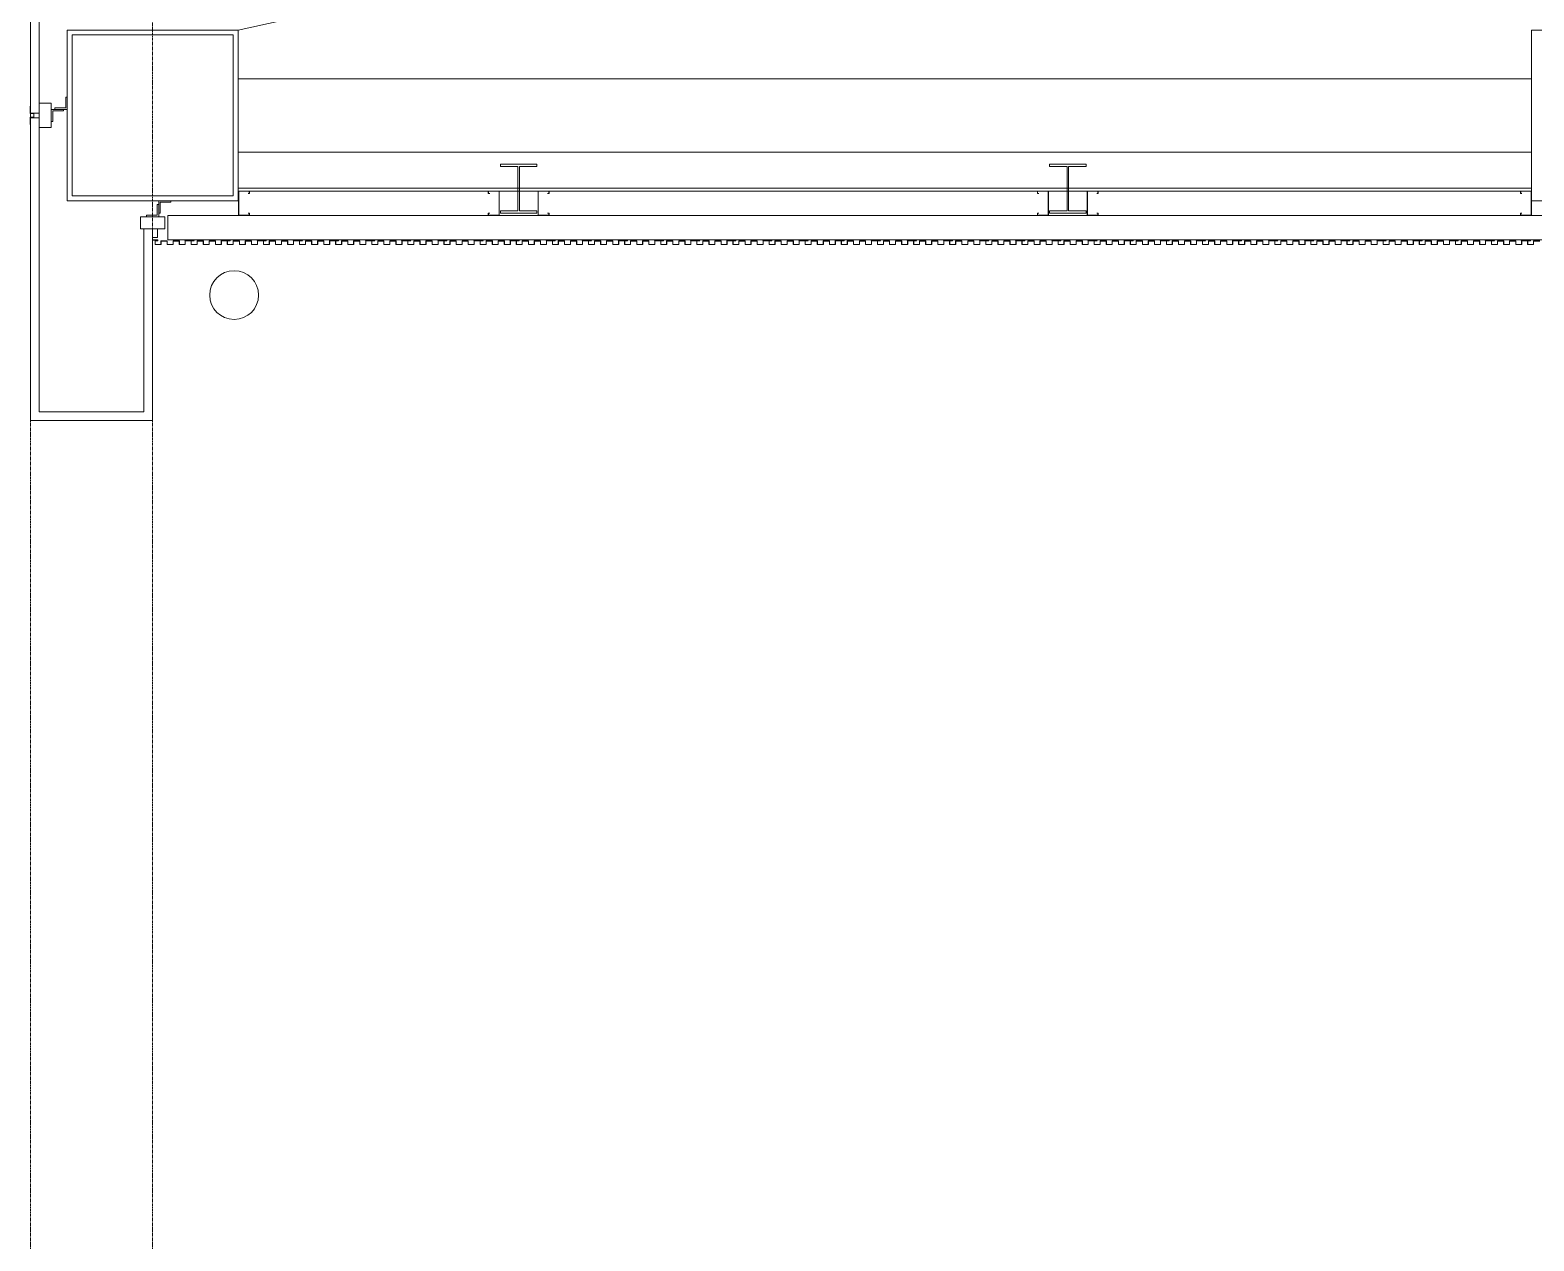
# Model space of a CAD drawing. Extents: x 225000 to 2157367, y 208400 to 840900.
# Drawn here: x 474424 to 480586, y 368589 to 373552 of the extents above; entities that cross this region are included whole.
import ezdxf

# ---------------------------------------------------------------- set-up
doc = ezdxf.new("R2010")
doc.units = 0
doc.header["$LTSCALE"] = 10
doc.linetypes.add('Data Center Layout_L20$0$CENTER', pattern=[2, 1.25, -0.25, 0.25, -0.25])
doc.layers.add('Data Center Layout_L20$0$ARC', color=252, linetype='Continuous', lineweight=0)
doc.layers.add('Data Center Layout_L20$0$K-SIN', color=252, linetype='Data Center Layout_L20$0$CENTER', lineweight=9)

# ---------------------------------------------------------------- blocks, each defined once
blk = doc.blocks.new('Data Center Layout_L20')
at = {"layer": 'Data Center Layout_L20$0$ARC'}
for p, q in [((475275.59, 173552.31), (507775.59, 180702.31)), ((474425.59, 171952.31), (474425.59, 179057.31)), ((474461.05, 171987.31), (474461.05, 179057.31)), ((475275.59, 173352.31), (480575.59, 173352.31)), ((475275.59, 173052.31), (480575.59, 173052.31)), ((480575.59, 172904.81), (475275.59, 172904.81)), ((480575.59, 172892.31), (475275.59, 172892.31)), ((498861.75, 172792.31), (474988.17, 172792.31)), ((474988.17, 172792.31), (474988.17, 172692.31)), ((474890.12, 171987.31), (474890.12, 172737.31)), ((474925.59, 172702.31), (474925.59, 171952.31)), ((498861.75, 172692.31), (474988.17, 172692.31)), ((474890.12, 171987.31), (474461.05, 171987.31)), ((474925.59, 171952.31), (474425.59, 171952.31))]:
    blk.add_line(p, q, dxfattribs=at)
for points in [[(474575.59, 172852.31), (474575.59, 173552.31), (475275.59, 173552.31), (475275.59, 172852.31)], [(474595.59, 172872.31), (474595.59, 173532.31), (475255.59, 173532.31), (475255.59, 172872.31)], [(480575.59, 172852.31), (480575.59, 173552.31), (481275.59, 173552.31), (481275.59, 172852.31)], [(474525.59, 173227.31), (474575.59, 173227.31), (474575.59, 173277.31), (474569.59, 173277.31), (474569.59, 173233.31), (474525.59, 173233.31)], [(474510.59, 173152.31), (474510.59, 173252.31), (474460.59, 173252.31), (474460.59, 173152.31)], [(474510.59, 173177.31), (474510.59, 173227.31), (474560.59, 173227.31), (474560.59, 173221.31), (474516.59, 173221.31), (474516.59, 173177.31)], [(474425.59, 173192.31), (474425.59, 173212.31), (474460.59, 173212.31), (474460.59, 173192.31)], [(476350.59, 172802.31), (476500.59, 172802.31), (476500.59, 172811.31), (476428.59, 172811.31), (476428.59, 172993.31), (476500.59, 172993.31), (476500.59, 173002.31), (476350.59, 173002.31), (476350.59, 172993.31), (476422.59, 172993.31), (476422.59, 172811.31), (476350.59, 172811.31)], [(478600.59, 172802.31), (478750.59, 172802.31), (478750.59, 172811.31), (478678.59, 172811.31), (478678.59, 172993.31), (478750.59, 172993.31), (478750.59, 173002.31), (478600.59, 173002.31), (478600.59, 172993.31), (478672.59, 172993.31), (478672.59, 172811.31), (478600.59, 172811.31)], [(474950.59, 172802.31), (474950.59, 172852.31), (475000.59, 172852.31), (475000.59, 172846.31), (474956.59, 172846.31), (474956.59, 172802.31)], [(474875.59, 172787.31), (474975.59, 172787.31), (474975.59, 172737.31), (474875.59, 172737.31)], [(474900.59, 172787.31), (474950.59, 172787.31), (474950.59, 172837.31), (474944.59, 172837.31), (474944.59, 172793.31), (474900.59, 172793.31)], [(474925.59, 172702.31), (474945.59, 172702.31), (474945.59, 172737.31), (474925.59, 172737.31)]]:
    blk.add_lwpolyline(points, close=True, dxfattribs=at)
blk.add_lwpolyline([(474423.59, 173164.81), (474423.59, 173194.81), (474439.59, 173194.81), (474439.59, 173209.81), (474423.59, 173209.81), (474423.59, 173239.81)], dxfattribs=at)
for points in [[(475316.53, 172883.11), (475320.93, 172883.11, 0.4142136), (475321.73, 172883.91), (475321.73, 172890.71, 0.4142136), (475320.93, 172891.51), (475279.13, 172891.51, 0.4142136), (475278.33, 172890.71), (475278.33, 172793.91, 0.4142136), (475279.13, 172793.11), (475320.93, 172793.11, 0.4142136), (475321.73, 172793.91), (475321.73, 172800.71, 0.4142136), (475320.93, 172801.51), (475316.53, 172801.51), (475316.53, 172802.31), (475320.93, 172802.31, -0.4142136), (475322.53, 172800.71), (475322.53, 172793.91, -0.4142136), (475320.93, 172792.31), (475279.13, 172792.31, -0.4142136), (475277.53, 172793.91), (475277.53, 172890.71, -0.4142136), (475279.13, 172892.31), (475320.93, 172892.31, -0.4142136), (475322.53, 172890.71), (475322.53, 172883.91, -0.4142136), (475320.93, 172882.31), (475316.53, 172882.31)], [(476307.03, 172883.11), (476302.63, 172883.11, -0.4142136), (476301.83, 172883.91), (476301.83, 172890.71, -0.4142136), (476302.63, 172891.51), (476344.43, 172891.51, -0.4142136), (476345.23, 172890.71), (476345.23, 172793.91, -0.4142136), (476344.43, 172793.11), (476302.63, 172793.11, -0.4142136), (476301.83, 172793.91), (476301.83, 172800.71, -0.4142136), (476302.63, 172801.51), (476307.03, 172801.51), (476307.03, 172802.31), (476302.63, 172802.31, 0.4142136), (476301.03, 172800.71), (476301.03, 172793.91, 0.4142136), (476302.63, 172792.31), (476344.43, 172792.31, 0.4142136), (476346.03, 172793.91), (476346.03, 172890.71, 0.4142136), (476344.43, 172892.31), (476302.63, 172892.31, 0.4142136), (476301.03, 172890.71), (476301.03, 172883.91, 0.4142136), (476302.63, 172882.31), (476307.03, 172882.31)], [(476544.14, 172883.11), (476548.54, 172883.11, 0.4142136), (476549.34, 172883.91), (476549.34, 172890.71, 0.4142136), (476548.54, 172891.51), (476506.74, 172891.51, 0.4142136), (476505.94, 172890.71), (476505.94, 172793.91, 0.4142136), (476506.74, 172793.11), (476548.54, 172793.11, 0.4142136), (476549.34, 172793.91), (476549.34, 172800.71, 0.4142136), (476548.54, 172801.51), (476544.14, 172801.51), (476544.14, 172802.31), (476548.54, 172802.31, -0.4142136), (476550.14, 172800.71), (476550.14, 172793.91, -0.4142136), (476548.54, 172792.31), (476506.74, 172792.31, -0.4142136), (476505.14, 172793.91), (476505.14, 172890.71, -0.4142136), (476506.74, 172892.31), (476548.54, 172892.31, -0.4142136), (476550.14, 172890.71), (476550.14, 172883.91, -0.4142136), (476548.54, 172882.31), (476544.14, 172882.31)], [(478557.03, 172883.11), (478552.63, 172883.11, -0.4142136), (478551.83, 172883.91), (478551.83, 172890.71, -0.4142136), (478552.63, 172891.51), (478594.43, 172891.51, -0.4142136), (478595.23, 172890.71), (478595.23, 172793.91, -0.4142136), (478594.43, 172793.11), (478552.63, 172793.11, -0.4142136), (478551.83, 172793.91), (478551.83, 172800.71, -0.4142136), (478552.63, 172801.51), (478557.03, 172801.51), (478557.03, 172802.31), (478552.63, 172802.31, 0.4142136), (478551.03, 172800.71), (478551.03, 172793.91, 0.4142136), (478552.63, 172792.31), (478594.43, 172792.31, 0.4142136), (478596.03, 172793.91), (478596.03, 172890.71, 0.4142136), (478594.43, 172892.31), (478552.63, 172892.31, 0.4142136), (478551.03, 172890.71), (478551.03, 172883.91, 0.4142136), (478552.63, 172882.31), (478557.03, 172882.31)], [(478794.14, 172883.11), (478798.54, 172883.11, 0.4142136), (478799.34, 172883.91), (478799.34, 172890.71, 0.4142136), (478798.54, 172891.51), (478756.74, 172891.51, 0.4142136), (478755.94, 172890.71), (478755.94, 172793.91, 0.4142136), (478756.74, 172793.11), (478798.54, 172793.11, 0.4142136), (478799.34, 172793.91), (478799.34, 172800.71, 0.4142136), (478798.54, 172801.51), (478794.14, 172801.51), (478794.14, 172802.31), (478798.54, 172802.31, -0.4142136), (478800.14, 172800.71), (478800.14, 172793.91, -0.4142136), (478798.54, 172792.31), (478756.74, 172792.31, -0.4142136), (478755.14, 172793.91), (478755.14, 172890.71, -0.4142136), (478756.74, 172892.31), (478798.54, 172892.31, -0.4142136), (478800.14, 172890.71), (478800.14, 172883.91, -0.4142136), (478798.54, 172882.31), (478794.14, 172882.31)], [(480536.59, 172883.11), (480532.19, 172883.11, -0.4142136), (480531.39, 172883.91), (480531.39, 172890.71, -0.4142136), (480532.19, 172891.51), (480573.99, 172891.51, -0.4142136), (480574.79, 172890.71), (480574.79, 172793.91, -0.4142136), (480573.99, 172793.11), (480532.19, 172793.11, -0.4142136), (480531.39, 172793.91), (480531.39, 172800.71, -0.4142136), (480532.19, 172801.51), (480536.59, 172801.51), (480536.59, 172802.31), (480532.19, 172802.31, 0.4142136), (480530.59, 172800.71), (480530.59, 172793.91, 0.4142136), (480532.19, 172792.31), (480573.99, 172792.31, 0.4142136), (480575.59, 172793.91), (480575.59, 172890.71, 0.4142136), (480573.99, 172892.31), (480532.19, 172892.31, 0.4142136), (480530.59, 172890.71), (480530.59, 172883.91, 0.4142136), (480532.19, 172882.31), (480536.59, 172882.31)]]:
    blk.add_lwpolyline(points, format="xyb", close=True, dxfattribs=at)
at = {"layer": 'Data Center Layout_L20$0$ARC', "linetype": 'Continuous'}
for points in [[(475086.6, 172688.83), (475093.59, 172691.33), (475093.42, 172691.8), (475086.45, 172689.31), (475059.09, 172689.31), (475059.09, 172673.31), (475035.29, 172673.31), (475035.29, 172687.81), (475009.49, 172687.81), (475009.49, 172673.31), (474985.69, 172673.31), (474985.69, 172687.81), (474959.89, 172687.81), (474959.89, 172673.31), (474936.09, 172673.31), (474936.09, 172688.31), (474945.59, 172688.31, 1), (474945.59, 172692.31), (474925.59, 172692.31)], [(474925.59, 172691.81), (474945.59, 172691.81, -1), (474945.59, 172688.81), (474935.59, 172688.81), (474935.59, 172672.81), (474960.39, 172672.81), (474960.39, 172687.31), (474985.19, 172687.31), (474985.19, 172672.81), (475009.99, 172672.81), (475009.99, 172687.31), (475034.79, 172687.31), (475034.79, 172672.81), (475059.59, 172672.81), (475059.59, 172688.81), (475086.66, 172688.81)], [(475234.6, 172688.83), (475241.59, 172691.33), (475241.42, 172691.8), (475234.45, 172689.31), (475207.09, 172689.31), (475207.09, 172673.31), (475183.29, 172673.31), (475183.29, 172687.81), (475157.49, 172687.81), (475157.49, 172673.31), (475133.69, 172673.31), (475133.69, 172687.81), (475107.89, 172687.81), (475107.89, 172673.31), (475084.09, 172673.31), (475084.09, 172688.31), (475093.59, 172688.31, 1), (475093.59, 172692.31), (475072.88, 172692.31), (475071.59, 172691.01), (475070.29, 172692.31), (475056.59, 172692.31), (475056.59, 172691.81), (475070.09, 172691.81), (475071.59, 172690.31), (475073.09, 172691.81), (475093.59, 172691.81, -1), (475093.59, 172688.81), (475083.59, 172688.81), (475083.59, 172672.81), (475108.39, 172672.81), (475108.39, 172687.31), (475133.19, 172687.31), (475133.19, 172672.81), (475157.99, 172672.81), (475157.99, 172687.31), (475182.79, 172687.31), (475182.79, 172672.81), (475207.59, 172672.81), (475207.59, 172688.81), (475234.66, 172688.81)], [(475382.6, 172688.83), (475389.59, 172691.33), (475389.42, 172691.8), (475382.45, 172689.31), (475355.09, 172689.31), (475355.09, 172673.31), (475331.29, 172673.31), (475331.29, 172687.81), (475305.49, 172687.81), (475305.49, 172673.31), (475281.69, 172673.31), (475281.69, 172687.81), (475255.89, 172687.81), (475255.89, 172673.31), (475232.09, 172673.31), (475232.09, 172688.31), (475241.59, 172688.31, 1), (475241.59, 172692.31), (475220.88, 172692.31), (475219.59, 172691.01), (475218.29, 172692.31), (475204.59, 172692.31), (475204.59, 172691.81), (475218.09, 172691.81), (475219.59, 172690.31), (475221.09, 172691.81), (475241.59, 172691.81, -1), (475241.59, 172688.81), (475231.59, 172688.81), (475231.59, 172672.81), (475256.39, 172672.81), (475256.39, 172687.31), (475281.19, 172687.31), (475281.19, 172672.81), (475305.99, 172672.81), (475305.99, 172687.31), (475330.79, 172687.31), (475330.79, 172672.81), (475355.59, 172672.81), (475355.59, 172688.81), (475382.66, 172688.81)], [(475530.6, 172688.83), (475537.59, 172691.33), (475537.42, 172691.8), (475530.45, 172689.31), (475503.09, 172689.31), (475503.09, 172673.31), (475479.29, 172673.31), (475479.29, 172687.81), (475453.49, 172687.81), (475453.49, 172673.31), (475429.69, 172673.31), (475429.69, 172687.81), (475403.89, 172687.81), (475403.89, 172673.31), (475380.09, 172673.31), (475380.09, 172688.31), (475389.59, 172688.31, 1), (475389.59, 172692.31), (475368.88, 172692.31), (475367.59, 172691.01), (475366.29, 172692.31), (475352.59, 172692.31), (475352.59, 172691.81), (475366.09, 172691.81), (475367.59, 172690.31), (475369.09, 172691.81), (475389.59, 172691.81, -1), (475389.59, 172688.81), (475379.59, 172688.81), (475379.59, 172672.81), (475404.39, 172672.81), (475404.39, 172687.31), (475429.19, 172687.31), (475429.19, 172672.81), (475453.99, 172672.81), (475453.99, 172687.31), (475478.79, 172687.31), (475478.79, 172672.81), (475503.59, 172672.81), (475503.59, 172688.81), (475530.66, 172688.81)], [(475678.6, 172688.83), (475685.59, 172691.33), (475685.42, 172691.8), (475678.45, 172689.31), (475651.09, 172689.31), (475651.09, 172673.31), (475627.29, 172673.31), (475627.29, 172687.81), (475601.49, 172687.81), (475601.49, 172673.31), (475577.69, 172673.31), (475577.69, 172687.81), (475551.89, 172687.81), (475551.89, 172673.31), (475528.09, 172673.31), (475528.09, 172688.31), (475537.59, 172688.31, 1), (475537.59, 172692.31), (475516.88, 172692.31), (475515.59, 172691.01), (475514.29, 172692.31), (475500.59, 172692.31), (475500.59, 172691.81), (475514.09, 172691.81), (475515.59, 172690.31), (475517.09, 172691.81), (475537.59, 172691.81, -1), (475537.59, 172688.81), (475527.59, 172688.81), (475527.59, 172672.81), (475552.39, 172672.81), (475552.39, 172687.31), (475577.19, 172687.31), (475577.19, 172672.81), (475601.99, 172672.81), (475601.99, 172687.31), (475626.79, 172687.31), (475626.79, 172672.81), (475651.59, 172672.81), (475651.59, 172688.81), (475678.66, 172688.81)], [(475826.6, 172688.83), (475833.59, 172691.33), (475833.42, 172691.8), (475826.45, 172689.31), (475799.09, 172689.31), (475799.09, 172673.31), (475775.29, 172673.31), (475775.29, 172687.81), (475749.49, 172687.81), (475749.49, 172673.31), (475725.69, 172673.31), (475725.69, 172687.81), (475699.89, 172687.81), (475699.89, 172673.31), (475676.09, 172673.31), (475676.09, 172688.31), (475685.59, 172688.31, 1), (475685.59, 172692.31), (475664.88, 172692.31), (475663.59, 172691.01), (475662.29, 172692.31), (475648.59, 172692.31), (475648.59, 172691.81), (475662.09, 172691.81), (475663.59, 172690.31), (475665.09, 172691.81), (475685.59, 172691.81, -1), (475685.59, 172688.81), (475675.59, 172688.81), (475675.59, 172672.81), (475700.39, 172672.81), (475700.39, 172687.31), (475725.19, 172687.31), (475725.19, 172672.81), (475749.99, 172672.81), (475749.99, 172687.31), (475774.79, 172687.31), (475774.79, 172672.81), (475799.59, 172672.81), (475799.59, 172688.81), (475826.66, 172688.81)], [(475974.6, 172688.83), (475981.59, 172691.33), (475981.42, 172691.8), (475974.45, 172689.31), (475947.09, 172689.31), (475947.09, 172673.31), (475923.29, 172673.31), (475923.29, 172687.81), (475897.49, 172687.81), (475897.49, 172673.31), (475873.69, 172673.31), (475873.69, 172687.81), (475847.89, 172687.81), (475847.89, 172673.31), (475824.09, 172673.31), (475824.09, 172688.31), (475833.59, 172688.31, 1), (475833.59, 172692.31), (475812.88, 172692.31), (475811.59, 172691.01), (475810.29, 172692.31), (475796.59, 172692.31), (475796.59, 172691.81), (475810.09, 172691.81), (475811.59, 172690.31), (475813.09, 172691.81), (475833.59, 172691.81, -1), (475833.59, 172688.81), (475823.59, 172688.81), (475823.59, 172672.81), (475848.39, 172672.81), (475848.39, 172687.31), (475873.19, 172687.31), (475873.19, 172672.81), (475897.99, 172672.81), (475897.99, 172687.31), (475922.79, 172687.31), (475922.79, 172672.81), (475947.59, 172672.81), (475947.59, 172688.81), (475974.66, 172688.81)], [(476122.6, 172688.83), (476129.59, 172691.33), (476129.42, 172691.8), (476122.45, 172689.31), (476095.09, 172689.31), (476095.09, 172673.31), (476071.29, 172673.31), (476071.29, 172687.81), (476045.49, 172687.81), (476045.49, 172673.31), (476021.69, 172673.31), (476021.69, 172687.81), (475995.89, 172687.81), (475995.89, 172673.31), (475972.09, 172673.31), (475972.09, 172688.31), (475981.59, 172688.31, 1), (475981.59, 172692.31), (475960.88, 172692.31), (475959.59, 172691.01), (475958.29, 172692.31), (475944.59, 172692.31), (475944.59, 172691.81), (475958.09, 172691.81), (475959.59, 172690.31), (475961.09, 172691.81), (475981.59, 172691.81, -1), (475981.59, 172688.81), (475971.59, 172688.81), (475971.59, 172672.81), (475996.39, 172672.81), (475996.39, 172687.31), (476021.19, 172687.31), (476021.19, 172672.81), (476045.99, 172672.81), (476045.99, 172687.31), (476070.79, 172687.31), (476070.79, 172672.81), (476095.59, 172672.81), (476095.59, 172688.81), (476122.66, 172688.81)], [(476270.6, 172688.83), (476277.59, 172691.33), (476277.42, 172691.8), (476270.45, 172689.31), (476243.09, 172689.31), (476243.09, 172673.31), (476219.29, 172673.31), (476219.29, 172687.81), (476193.49, 172687.81), (476193.49, 172673.31), (476169.69, 172673.31), (476169.69, 172687.81), (476143.89, 172687.81), (476143.89, 172673.31), (476120.09, 172673.31), (476120.09, 172688.31), (476129.59, 172688.31, 1), (476129.59, 172692.31), (476108.88, 172692.31), (476107.59, 172691.01), (476106.29, 172692.31), (476092.59, 172692.31), (476092.59, 172691.81), (476106.09, 172691.81), (476107.59, 172690.31), (476109.09, 172691.81), (476129.59, 172691.81, -1), (476129.59, 172688.81), (476119.59, 172688.81), (476119.59, 172672.81), (476144.39, 172672.81), (476144.39, 172687.31), (476169.19, 172687.31), (476169.19, 172672.81), (476193.99, 172672.81), (476193.99, 172687.31), (476218.79, 172687.31), (476218.79, 172672.81), (476243.59, 172672.81), (476243.59, 172688.81), (476270.66, 172688.81)], [(476418.6, 172688.83), (476425.59, 172691.33), (476425.42, 172691.8), (476418.45, 172689.31), (476391.09, 172689.31), (476391.09, 172673.31), (476367.29, 172673.31), (476367.29, 172687.81), (476341.49, 172687.81), (476341.49, 172673.31), (476317.69, 172673.31), (476317.69, 172687.81), (476291.89, 172687.81), (476291.89, 172673.31), (476268.09, 172673.31), (476268.09, 172688.31), (476277.59, 172688.31, 1), (476277.59, 172692.31), (476256.88, 172692.31), (476255.59, 172691.01), (476254.29, 172692.31), (476240.59, 172692.31), (476240.59, 172691.81), (476254.09, 172691.81), (476255.59, 172690.31), (476257.09, 172691.81), (476277.59, 172691.81, -1), (476277.59, 172688.81), (476267.59, 172688.81), (476267.59, 172672.81), (476292.39, 172672.81), (476292.39, 172687.31), (476317.19, 172687.31), (476317.19, 172672.81), (476341.99, 172672.81), (476341.99, 172687.31), (476366.79, 172687.31), (476366.79, 172672.81), (476391.59, 172672.81), (476391.59, 172688.81), (476418.66, 172688.81)], [(476566.6, 172688.83), (476573.59, 172691.33), (476573.42, 172691.8), (476566.45, 172689.31), (476539.09, 172689.31), (476539.09, 172673.31), (476515.29, 172673.31), (476515.29, 172687.81), (476489.49, 172687.81), (476489.49, 172673.31), (476465.69, 172673.31), (476465.69, 172687.81), (476439.89, 172687.81), (476439.89, 172673.31), (476416.09, 172673.31), (476416.09, 172688.31), (476425.59, 172688.31, 1), (476425.59, 172692.31), (476404.88, 172692.31), (476403.59, 172691.01), (476402.29, 172692.31), (476388.59, 172692.31), (476388.59, 172691.81), (476402.09, 172691.81), (476403.59, 172690.31), (476405.09, 172691.81), (476425.59, 172691.81, -1), (476425.59, 172688.81), (476415.59, 172688.81), (476415.59, 172672.81), (476440.39, 172672.81), (476440.39, 172687.31), (476465.19, 172687.31), (476465.19, 172672.81), (476489.99, 172672.81), (476489.99, 172687.31), (476514.79, 172687.31), (476514.79, 172672.81), (476539.59, 172672.81), (476539.59, 172688.81), (476566.66, 172688.81)], [(476714.6, 172688.83), (476721.59, 172691.33), (476721.42, 172691.8), (476714.45, 172689.31), (476687.09, 172689.31), (476687.09, 172673.31), (476663.29, 172673.31), (476663.29, 172687.81), (476637.49, 172687.81), (476637.49, 172673.31), (476613.69, 172673.31), (476613.69, 172687.81), (476587.89, 172687.81), (476587.89, 172673.31), (476564.09, 172673.31), (476564.09, 172688.31), (476573.59, 172688.31, 1), (476573.59, 172692.31), (476552.88, 172692.31), (476551.59, 172691.01), (476550.29, 172692.31), (476536.59, 172692.31), (476536.59, 172691.81), (476550.09, 172691.81), (476551.59, 172690.31), (476553.09, 172691.81), (476573.59, 172691.81, -1), (476573.59, 172688.81), (476563.59, 172688.81), (476563.59, 172672.81), (476588.39, 172672.81), (476588.39, 172687.31), (476613.19, 172687.31), (476613.19, 172672.81), (476637.99, 172672.81), (476637.99, 172687.31), (476662.79, 172687.31), (476662.79, 172672.81), (476687.59, 172672.81), (476687.59, 172688.81), (476714.66, 172688.81)], [(476862.6, 172688.83), (476869.59, 172691.33), (476869.42, 172691.8), (476862.45, 172689.31), (476835.09, 172689.31), (476835.09, 172673.31), (476811.29, 172673.31), (476811.29, 172687.81), (476785.49, 172687.81), (476785.49, 172673.31), (476761.69, 172673.31), (476761.69, 172687.81), (476735.89, 172687.81), (476735.89, 172673.31), (476712.09, 172673.31), (476712.09, 172688.31), (476721.59, 172688.31, 1), (476721.59, 172692.31), (476700.88, 172692.31), (476699.59, 172691.01), (476698.29, 172692.31), (476684.59, 172692.31), (476684.59, 172691.81), (476698.09, 172691.81), (476699.59, 172690.31), (476701.09, 172691.81), (476721.59, 172691.81, -1), (476721.59, 172688.81), (476711.59, 172688.81), (476711.59, 172672.81), (476736.39, 172672.81), (476736.39, 172687.31), (476761.19, 172687.31), (476761.19, 172672.81), (476785.99, 172672.81), (476785.99, 172687.31), (476810.79, 172687.31), (476810.79, 172672.81), (476835.59, 172672.81), (476835.59, 172688.81), (476862.66, 172688.81)], [(477010.6, 172688.83), (477017.59, 172691.33), (477017.42, 172691.8), (477010.45, 172689.31), (476983.09, 172689.31), (476983.09, 172673.31), (476959.29, 172673.31), (476959.29, 172687.81), (476933.49, 172687.81), (476933.49, 172673.31), (476909.69, 172673.31), (476909.69, 172687.81), (476883.89, 172687.81), (476883.89, 172673.31), (476860.09, 172673.31), (476860.09, 172688.31), (476869.59, 172688.31, 1), (476869.59, 172692.31), (476848.88, 172692.31), (476847.59, 172691.01), (476846.29, 172692.31), (476832.59, 172692.31), (476832.59, 172691.81), (476846.09, 172691.81), (476847.59, 172690.31), (476849.09, 172691.81), (476869.59, 172691.81, -1), (476869.59, 172688.81), (476859.59, 172688.81), (476859.59, 172672.81), (476884.39, 172672.81), (476884.39, 172687.31), (476909.19, 172687.31), (476909.19, 172672.81), (476933.99, 172672.81), (476933.99, 172687.31), (476958.79, 172687.31), (476958.79, 172672.81), (476983.59, 172672.81), (476983.59, 172688.81), (477010.66, 172688.81)], [(477158.6, 172688.83), (477165.59, 172691.33), (477165.42, 172691.8), (477158.45, 172689.31), (477131.09, 172689.31), (477131.09, 172673.31), (477107.29, 172673.31), (477107.29, 172687.81), (477081.49, 172687.81), (477081.49, 172673.31), (477057.69, 172673.31), (477057.69, 172687.81), (477031.89, 172687.81), (477031.89, 172673.31), (477008.09, 172673.31), (477008.09, 172688.31), (477017.59, 172688.31, 1), (477017.59, 172692.31), (476996.88, 172692.31), (476995.59, 172691.01), (476994.29, 172692.31), (476980.59, 172692.31), (476980.59, 172691.81), (476994.09, 172691.81), (476995.59, 172690.31), (476997.09, 172691.81), (477017.59, 172691.81, -1), (477017.59, 172688.81), (477007.59, 172688.81), (477007.59, 172672.81), (477032.39, 172672.81), (477032.39, 172687.31), (477057.19, 172687.31), (477057.19, 172672.81), (477081.99, 172672.81), (477081.99, 172687.31), (477106.79, 172687.31), (477106.79, 172672.81), (477131.59, 172672.81), (477131.59, 172688.81), (477158.66, 172688.81)], [(477306.6, 172688.83), (477313.59, 172691.33), (477313.42, 172691.8), (477306.45, 172689.31), (477279.09, 172689.31), (477279.09, 172673.31), (477255.29, 172673.31), (477255.29, 172687.81), (477229.49, 172687.81), (477229.49, 172673.31), (477205.69, 172673.31), (477205.69, 172687.81), (477179.89, 172687.81), (477179.89, 172673.31), (477156.09, 172673.31), (477156.09, 172688.31), (477165.59, 172688.31, 1), (477165.59, 172692.31), (477144.88, 172692.31), (477143.59, 172691.01), (477142.29, 172692.31), (477128.59, 172692.31), (477128.59, 172691.81), (477142.09, 172691.81), (477143.59, 172690.31), (477145.09, 172691.81), (477165.59, 172691.81, -1), (477165.59, 172688.81), (477155.59, 172688.81), (477155.59, 172672.81), (477180.39, 172672.81), (477180.39, 172687.31), (477205.19, 172687.31), (477205.19, 172672.81), (477229.99, 172672.81), (477229.99, 172687.31), (477254.79, 172687.31), (477254.79, 172672.81), (477279.59, 172672.81), (477279.59, 172688.81), (477306.66, 172688.81)], [(477454.6, 172688.83), (477461.59, 172691.33), (477461.42, 172691.8), (477454.45, 172689.31), (477427.09, 172689.31), (477427.09, 172673.31), (477403.29, 172673.31), (477403.29, 172687.81), (477377.49, 172687.81), (477377.49, 172673.31), (477353.69, 172673.31), (477353.69, 172687.81), (477327.89, 172687.81), (477327.89, 172673.31), (477304.09, 172673.31), (477304.09, 172688.31), (477313.59, 172688.31, 1), (477313.59, 172692.31), (477292.88, 172692.31), (477291.59, 172691.01), (477290.29, 172692.31), (477276.59, 172692.31), (477276.59, 172691.81), (477290.09, 172691.81), (477291.59, 172690.31), (477293.09, 172691.81), (477313.59, 172691.81, -1), (477313.59, 172688.81), (477303.59, 172688.81), (477303.59, 172672.81), (477328.39, 172672.81), (477328.39, 172687.31), (477353.19, 172687.31), (477353.19, 172672.81), (477377.99, 172672.81), (477377.99, 172687.31), (477402.79, 172687.31), (477402.79, 172672.81), (477427.59, 172672.81), (477427.59, 172688.81), (477454.66, 172688.81)], [(477602.6, 172688.83), (477609.59, 172691.33), (477609.42, 172691.8), (477602.45, 172689.31), (477575.09, 172689.31), (477575.09, 172673.31), (477551.29, 172673.31), (477551.29, 172687.81), (477525.49, 172687.81), (477525.49, 172673.31), (477501.69, 172673.31), (477501.69, 172687.81), (477475.89, 172687.81), (477475.89, 172673.31), (477452.09, 172673.31), (477452.09, 172688.31), (477461.59, 172688.31, 1), (477461.59, 172692.31), (477440.88, 172692.31), (477439.59, 172691.01), (477438.29, 172692.31), (477424.59, 172692.31), (477424.59, 172691.81), (477438.09, 172691.81), (477439.59, 172690.31), (477441.09, 172691.81), (477461.59, 172691.81, -1), (477461.59, 172688.81), (477451.59, 172688.81), (477451.59, 172672.81), (477476.39, 172672.81), (477476.39, 172687.31), (477501.19, 172687.31), (477501.19, 172672.81), (477525.99, 172672.81), (477525.99, 172687.31), (477550.79, 172687.31), (477550.79, 172672.81), (477575.59, 172672.81), (477575.59, 172688.81), (477602.66, 172688.81)], [(477750.6, 172688.83), (477757.59, 172691.33), (477757.42, 172691.8), (477750.45, 172689.31), (477723.09, 172689.31), (477723.09, 172673.31), (477699.29, 172673.31), (477699.29, 172687.81), (477673.49, 172687.81), (477673.49, 172673.31), (477649.69, 172673.31), (477649.69, 172687.81), (477623.89, 172687.81), (477623.89, 172673.31), (477600.09, 172673.31), (477600.09, 172688.31), (477609.59, 172688.31, 1), (477609.59, 172692.31), (477588.88, 172692.31), (477587.59, 172691.01), (477586.29, 172692.31), (477572.59, 172692.31), (477572.59, 172691.81), (477586.09, 172691.81), (477587.59, 172690.31), (477589.09, 172691.81), (477609.59, 172691.81, -1), (477609.59, 172688.81), (477599.59, 172688.81), (477599.59, 172672.81), (477624.39, 172672.81), (477624.39, 172687.31), (477649.19, 172687.31), (477649.19, 172672.81), (477673.99, 172672.81), (477673.99, 172687.31), (477698.79, 172687.31), (477698.79, 172672.81), (477723.59, 172672.81), (477723.59, 172688.81), (477750.66, 172688.81)], [(477898.6, 172688.83), (477905.59, 172691.33), (477905.42, 172691.8), (477898.45, 172689.31), (477871.09, 172689.31), (477871.09, 172673.31), (477847.29, 172673.31), (477847.29, 172687.81), (477821.49, 172687.81), (477821.49, 172673.31), (477797.69, 172673.31), (477797.69, 172687.81), (477771.89, 172687.81), (477771.89, 172673.31), (477748.09, 172673.31), (477748.09, 172688.31), (477757.59, 172688.31, 1), (477757.59, 172692.31), (477736.88, 172692.31), (477735.59, 172691.01), (477734.29, 172692.31), (477720.59, 172692.31), (477720.59, 172691.81), (477734.09, 172691.81), (477735.59, 172690.31), (477737.09, 172691.81), (477757.59, 172691.81, -1), (477757.59, 172688.81), (477747.59, 172688.81), (477747.59, 172672.81), (477772.39, 172672.81), (477772.39, 172687.31), (477797.19, 172687.31), (477797.19, 172672.81), (477821.99, 172672.81), (477821.99, 172687.31), (477846.79, 172687.31), (477846.79, 172672.81), (477871.59, 172672.81), (477871.59, 172688.81), (477898.66, 172688.81)], [(478046.6, 172688.83), (478053.59, 172691.33), (478053.42, 172691.8), (478046.45, 172689.31), (478019.09, 172689.31), (478019.09, 172673.31), (477995.29, 172673.31), (477995.29, 172687.81), (477969.49, 172687.81), (477969.49, 172673.31), (477945.69, 172673.31), (477945.69, 172687.81), (477919.89, 172687.81), (477919.89, 172673.31), (477896.09, 172673.31), (477896.09, 172688.31), (477905.59, 172688.31, 1), (477905.59, 172692.31), (477884.88, 172692.31), (477883.59, 172691.01), (477882.29, 172692.31), (477868.59, 172692.31), (477868.59, 172691.81), (477882.09, 172691.81), (477883.59, 172690.31), (477885.09, 172691.81), (477905.59, 172691.81, -1), (477905.59, 172688.81), (477895.59, 172688.81), (477895.59, 172672.81), (477920.39, 172672.81), (477920.39, 172687.31), (477945.19, 172687.31), (477945.19, 172672.81), (477969.99, 172672.81), (477969.99, 172687.31), (477994.79, 172687.31), (477994.79, 172672.81), (478019.59, 172672.81), (478019.59, 172688.81), (478046.66, 172688.81)], [(478194.6, 172688.83), (478201.59, 172691.33), (478201.42, 172691.8), (478194.45, 172689.31), (478167.09, 172689.31), (478167.09, 172673.31), (478143.29, 172673.31), (478143.29, 172687.81), (478117.49, 172687.81), (478117.49, 172673.31), (478093.69, 172673.31), (478093.69, 172687.81), (478067.89, 172687.81), (478067.89, 172673.31), (478044.09, 172673.31), (478044.09, 172688.31), (478053.59, 172688.31, 1), (478053.59, 172692.31), (478032.88, 172692.31), (478031.59, 172691.01), (478030.29, 172692.31), (478016.59, 172692.31), (478016.59, 172691.81), (478030.09, 172691.81), (478031.59, 172690.31), (478033.09, 172691.81), (478053.59, 172691.81, -1), (478053.59, 172688.81), (478043.59, 172688.81), (478043.59, 172672.81), (478068.39, 172672.81), (478068.39, 172687.31), (478093.19, 172687.31), (478093.19, 172672.81), (478117.99, 172672.81), (478117.99, 172687.31), (478142.79, 172687.31), (478142.79, 172672.81), (478167.59, 172672.81), (478167.59, 172688.81), (478194.66, 172688.81)], [(478342.6, 172688.83), (478349.59, 172691.33), (478349.42, 172691.8), (478342.45, 172689.31), (478315.09, 172689.31), (478315.09, 172673.31), (478291.29, 172673.31), (478291.29, 172687.81), (478265.49, 172687.81), (478265.49, 172673.31), (478241.69, 172673.31), (478241.69, 172687.81), (478215.89, 172687.81), (478215.89, 172673.31), (478192.09, 172673.31), (478192.09, 172688.31), (478201.59, 172688.31, 1), (478201.59, 172692.31), (478180.88, 172692.31), (478179.59, 172691.01), (478178.29, 172692.31), (478164.59, 172692.31), (478164.59, 172691.81), (478178.09, 172691.81), (478179.59, 172690.31), (478181.09, 172691.81), (478201.59, 172691.81, -1), (478201.59, 172688.81), (478191.59, 172688.81), (478191.59, 172672.81), (478216.39, 172672.81), (478216.39, 172687.31), (478241.19, 172687.31), (478241.19, 172672.81), (478265.99, 172672.81), (478265.99, 172687.31), (478290.79, 172687.31), (478290.79, 172672.81), (478315.59, 172672.81), (478315.59, 172688.81), (478342.66, 172688.81)], [(478490.6, 172688.83), (478497.59, 172691.33), (478497.42, 172691.8), (478490.45, 172689.31), (478463.09, 172689.31), (478463.09, 172673.31), (478439.29, 172673.31), (478439.29, 172687.81), (478413.49, 172687.81), (478413.49, 172673.31), (478389.69, 172673.31), (478389.69, 172687.81), (478363.89, 172687.81), (478363.89, 172673.31), (478340.09, 172673.31), (478340.09, 172688.31), (478349.59, 172688.31, 1), (478349.59, 172692.31), (478328.88, 172692.31), (478327.59, 172691.01), (478326.29, 172692.31), (478312.59, 172692.31), (478312.59, 172691.81), (478326.09, 172691.81), (478327.59, 172690.31), (478329.09, 172691.81), (478349.59, 172691.81, -1), (478349.59, 172688.81), (478339.59, 172688.81), (478339.59, 172672.81), (478364.39, 172672.81), (478364.39, 172687.31), (478389.19, 172687.31), (478389.19, 172672.81), (478413.99, 172672.81), (478413.99, 172687.31), (478438.79, 172687.31), (478438.79, 172672.81), (478463.59, 172672.81), (478463.59, 172688.81), (478490.66, 172688.81)], [(478638.6, 172688.83), (478645.59, 172691.33), (478645.42, 172691.8), (478638.45, 172689.31), (478611.09, 172689.31), (478611.09, 172673.31), (478587.29, 172673.31), (478587.29, 172687.81), (478561.49, 172687.81), (478561.49, 172673.31), (478537.69, 172673.31), (478537.69, 172687.81), (478511.89, 172687.81), (478511.89, 172673.31), (478488.09, 172673.31), (478488.09, 172688.31), (478497.59, 172688.31, 1), (478497.59, 172692.31), (478476.88, 172692.31), (478475.59, 172691.01), (478474.29, 172692.31), (478460.59, 172692.31), (478460.59, 172691.81), (478474.09, 172691.81), (478475.59, 172690.31), (478477.09, 172691.81), (478497.59, 172691.81, -1), (478497.59, 172688.81), (478487.59, 172688.81), (478487.59, 172672.81), (478512.39, 172672.81), (478512.39, 172687.31), (478537.19, 172687.31), (478537.19, 172672.81), (478561.99, 172672.81), (478561.99, 172687.31), (478586.79, 172687.31), (478586.79, 172672.81), (478611.59, 172672.81), (478611.59, 172688.81), (478638.66, 172688.81)], [(478786.6, 172688.83), (478793.59, 172691.33), (478793.42, 172691.8), (478786.45, 172689.31), (478759.09, 172689.31), (478759.09, 172673.31), (478735.29, 172673.31), (478735.29, 172687.81), (478709.49, 172687.81), (478709.49, 172673.31), (478685.69, 172673.31), (478685.69, 172687.81), (478659.89, 172687.81), (478659.89, 172673.31), (478636.09, 172673.31), (478636.09, 172688.31), (478645.59, 172688.31, 1), (478645.59, 172692.31), (478624.88, 172692.31), (478623.59, 172691.01), (478622.29, 172692.31), (478608.59, 172692.31), (478608.59, 172691.81), (478622.09, 172691.81), (478623.59, 172690.31), (478625.09, 172691.81), (478645.59, 172691.81, -1), (478645.59, 172688.81), (478635.59, 172688.81), (478635.59, 172672.81), (478660.39, 172672.81), (478660.39, 172687.31), (478685.19, 172687.31), (478685.19, 172672.81), (478709.99, 172672.81), (478709.99, 172687.31), (478734.79, 172687.31), (478734.79, 172672.81), (478759.59, 172672.81), (478759.59, 172688.81), (478786.66, 172688.81)], [(478934.6, 172688.83), (478941.59, 172691.33), (478941.42, 172691.8), (478934.45, 172689.31), (478907.09, 172689.31), (478907.09, 172673.31), (478883.29, 172673.31), (478883.29, 172687.81), (478857.49, 172687.81), (478857.49, 172673.31), (478833.69, 172673.31), (478833.69, 172687.81), (478807.89, 172687.81), (478807.89, 172673.31), (478784.09, 172673.31), (478784.09, 172688.31), (478793.59, 172688.31, 1), (478793.59, 172692.31), (478772.88, 172692.31), (478771.59, 172691.01), (478770.29, 172692.31), (478756.59, 172692.31), (478756.59, 172691.81), (478770.09, 172691.81), (478771.59, 172690.31), (478773.09, 172691.81), (478793.59, 172691.81, -1), (478793.59, 172688.81), (478783.59, 172688.81), (478783.59, 172672.81), (478808.39, 172672.81), (478808.39, 172687.31), (478833.19, 172687.31), (478833.19, 172672.81), (478857.99, 172672.81), (478857.99, 172687.31), (478882.79, 172687.31), (478882.79, 172672.81), (478907.59, 172672.81), (478907.59, 172688.81), (478934.66, 172688.81)], [(479082.6, 172688.83), (479089.59, 172691.33), (479089.42, 172691.8), (479082.45, 172689.31), (479055.09, 172689.31), (479055.09, 172673.31), (479031.29, 172673.31), (479031.29, 172687.81), (479005.49, 172687.81), (479005.49, 172673.31), (478981.69, 172673.31), (478981.69, 172687.81), (478955.89, 172687.81), (478955.89, 172673.31), (478932.09, 172673.31), (478932.09, 172688.31), (478941.59, 172688.31, 1), (478941.59, 172692.31), (478920.88, 172692.31), (478919.59, 172691.01), (478918.29, 172692.31), (478904.59, 172692.31), (478904.59, 172691.81), (478918.09, 172691.81), (478919.59, 172690.31), (478921.09, 172691.81), (478941.59, 172691.81, -1), (478941.59, 172688.81), (478931.59, 172688.81), (478931.59, 172672.81), (478956.39, 172672.81), (478956.39, 172687.31), (478981.19, 172687.31), (478981.19, 172672.81), (479005.99, 172672.81), (479005.99, 172687.31), (479030.79, 172687.31), (479030.79, 172672.81), (479055.59, 172672.81), (479055.59, 172688.81), (479082.66, 172688.81)], [(479230.6, 172688.83), (479237.59, 172691.33), (479237.42, 172691.8), (479230.45, 172689.31), (479203.09, 172689.31), (479203.09, 172673.31), (479179.29, 172673.31), (479179.29, 172687.81), (479153.49, 172687.81), (479153.49, 172673.31), (479129.69, 172673.31), (479129.69, 172687.81), (479103.89, 172687.81), (479103.89, 172673.31), (479080.09, 172673.31), (479080.09, 172688.31), (479089.59, 172688.31, 1), (479089.59, 172692.31), (479068.88, 172692.31), (479067.59, 172691.01), (479066.29, 172692.31), (479052.59, 172692.31), (479052.59, 172691.81), (479066.09, 172691.81), (479067.59, 172690.31), (479069.09, 172691.81), (479089.59, 172691.81, -1), (479089.59, 172688.81), (479079.59, 172688.81), (479079.59, 172672.81), (479104.39, 172672.81), (479104.39, 172687.31), (479129.19, 172687.31), (479129.19, 172672.81), (479153.99, 172672.81), (479153.99, 172687.31), (479178.79, 172687.31), (479178.79, 172672.81), (479203.59, 172672.81), (479203.59, 172688.81), (479230.66, 172688.81)], [(479378.6, 172688.83), (479385.59, 172691.33), (479385.42, 172691.8), (479378.45, 172689.31), (479351.09, 172689.31), (479351.09, 172673.31), (479327.29, 172673.31), (479327.29, 172687.81), (479301.49, 172687.81), (479301.49, 172673.31), (479277.69, 172673.31), (479277.69, 172687.81), (479251.89, 172687.81), (479251.89, 172673.31), (479228.09, 172673.31), (479228.09, 172688.31), (479237.59, 172688.31, 1), (479237.59, 172692.31), (479216.88, 172692.31), (479215.59, 172691.01), (479214.29, 172692.31), (479200.59, 172692.31), (479200.59, 172691.81), (479214.09, 172691.81), (479215.59, 172690.31), (479217.09, 172691.81), (479237.59, 172691.81, -1), (479237.59, 172688.81), (479227.59, 172688.81), (479227.59, 172672.81), (479252.39, 172672.81), (479252.39, 172687.31), (479277.19, 172687.31), (479277.19, 172672.81), (479301.99, 172672.81), (479301.99, 172687.31), (479326.79, 172687.31), (479326.79, 172672.81), (479351.59, 172672.81), (479351.59, 172688.81), (479378.66, 172688.81)], [(479526.6, 172688.83), (479533.59, 172691.33), (479533.42, 172691.8), (479526.45, 172689.31), (479499.09, 172689.31), (479499.09, 172673.31), (479475.29, 172673.31), (479475.29, 172687.81), (479449.49, 172687.81), (479449.49, 172673.31), (479425.69, 172673.31), (479425.69, 172687.81), (479399.89, 172687.81), (479399.89, 172673.31), (479376.09, 172673.31), (479376.09, 172688.31), (479385.59, 172688.31, 1), (479385.59, 172692.31), (479364.88, 172692.31), (479363.59, 172691.01), (479362.29, 172692.31), (479348.59, 172692.31), (479348.59, 172691.81), (479362.09, 172691.81), (479363.59, 172690.31), (479365.09, 172691.81), (479385.59, 172691.81, -1), (479385.59, 172688.81), (479375.59, 172688.81), (479375.59, 172672.81), (479400.39, 172672.81), (479400.39, 172687.31), (479425.19, 172687.31), (479425.19, 172672.81), (479449.99, 172672.81), (479449.99, 172687.31), (479474.79, 172687.31), (479474.79, 172672.81), (479499.59, 172672.81), (479499.59, 172688.81), (479526.66, 172688.81)], [(479674.6, 172688.83), (479681.59, 172691.33), (479681.42, 172691.8), (479674.45, 172689.31), (479647.09, 172689.31), (479647.09, 172673.31), (479623.29, 172673.31), (479623.29, 172687.81), (479597.49, 172687.81), (479597.49, 172673.31), (479573.69, 172673.31), (479573.69, 172687.81), (479547.89, 172687.81), (479547.89, 172673.31), (479524.09, 172673.31), (479524.09, 172688.31), (479533.59, 172688.31, 1), (479533.59, 172692.31), (479512.88, 172692.31), (479511.59, 172691.01), (479510.29, 172692.31), (479496.59, 172692.31), (479496.59, 172691.81), (479510.09, 172691.81), (479511.59, 172690.31), (479513.09, 172691.81), (479533.59, 172691.81, -1), (479533.59, 172688.81), (479523.59, 172688.81), (479523.59, 172672.81), (479548.39, 172672.81), (479548.39, 172687.31), (479573.19, 172687.31), (479573.19, 172672.81), (479597.99, 172672.81), (479597.99, 172687.31), (479622.79, 172687.31), (479622.79, 172672.81), (479647.59, 172672.81), (479647.59, 172688.81), (479674.66, 172688.81)], [(479822.6, 172688.83), (479829.59, 172691.33), (479829.42, 172691.8), (479822.45, 172689.31), (479795.09, 172689.31), (479795.09, 172673.31), (479771.29, 172673.31), (479771.29, 172687.81), (479745.49, 172687.81), (479745.49, 172673.31), (479721.69, 172673.31), (479721.69, 172687.81), (479695.89, 172687.81), (479695.89, 172673.31), (479672.09, 172673.31), (479672.09, 172688.31), (479681.59, 172688.31, 1), (479681.59, 172692.31), (479660.88, 172692.31), (479659.59, 172691.01), (479658.29, 172692.31), (479644.59, 172692.31), (479644.59, 172691.81), (479658.09, 172691.81), (479659.59, 172690.31), (479661.09, 172691.81), (479681.59, 172691.81, -1), (479681.59, 172688.81), (479671.59, 172688.81), (479671.59, 172672.81), (479696.39, 172672.81), (479696.39, 172687.31), (479721.19, 172687.31), (479721.19, 172672.81), (479745.99, 172672.81), (479745.99, 172687.31), (479770.79, 172687.31), (479770.79, 172672.81), (479795.59, 172672.81), (479795.59, 172688.81), (479822.66, 172688.81)], [(479970.6, 172688.83), (479977.59, 172691.33), (479977.42, 172691.8), (479970.45, 172689.31), (479943.09, 172689.31), (479943.09, 172673.31), (479919.29, 172673.31), (479919.29, 172687.81), (479893.49, 172687.81), (479893.49, 172673.31), (479869.69, 172673.31), (479869.69, 172687.81), (479843.89, 172687.81), (479843.89, 172673.31), (479820.09, 172673.31), (479820.09, 172688.31), (479829.59, 172688.31, 1), (479829.59, 172692.31), (479808.88, 172692.31), (479807.59, 172691.01), (479806.29, 172692.31), (479792.59, 172692.31), (479792.59, 172691.81), (479806.09, 172691.81), (479807.59, 172690.31), (479809.09, 172691.81), (479829.59, 172691.81, -1), (479829.59, 172688.81), (479819.59, 172688.81), (479819.59, 172672.81), (479844.39, 172672.81), (479844.39, 172687.31), (479869.19, 172687.31), (479869.19, 172672.81), (479893.99, 172672.81), (479893.99, 172687.31), (479918.79, 172687.31), (479918.79, 172672.81), (479943.59, 172672.81), (479943.59, 172688.81), (479970.66, 172688.81)], [(480118.6, 172688.83), (480125.59, 172691.33), (480125.42, 172691.8), (480118.45, 172689.31), (480091.09, 172689.31), (480091.09, 172673.31), (480067.29, 172673.31), (480067.29, 172687.81), (480041.49, 172687.81), (480041.49, 172673.31), (480017.69, 172673.31), (480017.69, 172687.81), (479991.89, 172687.81), (479991.89, 172673.31), (479968.09, 172673.31), (479968.09, 172688.31), (479977.59, 172688.31, 1), (479977.59, 172692.31), (479956.88, 172692.31), (479955.59, 172691.01), (479954.29, 172692.31), (479940.59, 172692.31), (479940.59, 172691.81), (479954.09, 172691.81), (479955.59, 172690.31), (479957.09, 172691.81), (479977.59, 172691.81, -1), (479977.59, 172688.81), (479967.59, 172688.81), (479967.59, 172672.81), (479992.39, 172672.81), (479992.39, 172687.31), (480017.19, 172687.31), (480017.19, 172672.81), (480041.99, 172672.81), (480041.99, 172687.31), (480066.79, 172687.31), (480066.79, 172672.81), (480091.59, 172672.81), (480091.59, 172688.81), (480118.66, 172688.81)], [(480266.6, 172688.83), (480273.59, 172691.33), (480273.42, 172691.8), (480266.45, 172689.31), (480239.09, 172689.31), (480239.09, 172673.31), (480215.29, 172673.31), (480215.29, 172687.81), (480189.49, 172687.81), (480189.49, 172673.31), (480165.69, 172673.31), (480165.69, 172687.81), (480139.89, 172687.81), (480139.89, 172673.31), (480116.09, 172673.31), (480116.09, 172688.31), (480125.59, 172688.31, 1), (480125.59, 172692.31), (480104.88, 172692.31), (480103.59, 172691.01), (480102.29, 172692.31), (480088.59, 172692.31), (480088.59, 172691.81), (480102.09, 172691.81), (480103.59, 172690.31), (480105.09, 172691.81), (480125.59, 172691.81, -1), (480125.59, 172688.81), (480115.59, 172688.81), (480115.59, 172672.81), (480140.39, 172672.81), (480140.39, 172687.31), (480165.19, 172687.31), (480165.19, 172672.81), (480189.99, 172672.81), (480189.99, 172687.31), (480214.79, 172687.31), (480214.79, 172672.81), (480239.59, 172672.81), (480239.59, 172688.81), (480266.66, 172688.81)], [(480414.6, 172688.83), (480421.59, 172691.33), (480421.42, 172691.8), (480414.45, 172689.31), (480387.09, 172689.31), (480387.09, 172673.31), (480363.29, 172673.31), (480363.29, 172687.81), (480337.49, 172687.81), (480337.49, 172673.31), (480313.69, 172673.31), (480313.69, 172687.81), (480287.89, 172687.81), (480287.89, 172673.31), (480264.09, 172673.31), (480264.09, 172688.31), (480273.59, 172688.31, 1), (480273.59, 172692.31), (480252.88, 172692.31), (480251.59, 172691.01), (480250.29, 172692.31), (480236.59, 172692.31), (480236.59, 172691.81), (480250.09, 172691.81), (480251.59, 172690.31), (480253.09, 172691.81), (480273.59, 172691.81, -1), (480273.59, 172688.81), (480263.59, 172688.81), (480263.59, 172672.81), (480288.39, 172672.81), (480288.39, 172687.31), (480313.19, 172687.31), (480313.19, 172672.81), (480337.99, 172672.81), (480337.99, 172687.31), (480362.79, 172687.31), (480362.79, 172672.81), (480387.59, 172672.81), (480387.59, 172688.81), (480414.66, 172688.81)], [(480562.6, 172688.83), (480569.59, 172691.33), (480569.42, 172691.8), (480562.45, 172689.31), (480535.09, 172689.31), (480535.09, 172673.31), (480511.29, 172673.31), (480511.29, 172687.81), (480485.49, 172687.81), (480485.49, 172673.31), (480461.69, 172673.31), (480461.69, 172687.81), (480435.89, 172687.81), (480435.89, 172673.31), (480412.09, 172673.31), (480412.09, 172688.31), (480421.59, 172688.31, 1), (480421.59, 172692.31), (480400.88, 172692.31), (480399.59, 172691.01), (480398.29, 172692.31), (480384.59, 172692.31), (480384.59, 172691.81), (480398.09, 172691.81), (480399.59, 172690.31), (480401.09, 172691.81), (480421.59, 172691.81, -1), (480421.59, 172688.81), (480411.59, 172688.81), (480411.59, 172672.81), (480436.39, 172672.81), (480436.39, 172687.31), (480461.19, 172687.31), (480461.19, 172672.81), (480485.99, 172672.81), (480485.99, 172687.31), (480510.79, 172687.31), (480510.79, 172672.81), (480535.59, 172672.81), (480535.59, 172688.81), (480562.66, 172688.81)], [(480609.69, 172687.81), (480583.89, 172687.81), (480583.89, 172673.31), (480560.09, 172673.31), (480560.09, 172688.31), (480569.59, 172688.31, 1), (480569.59, 172692.31), (480548.88, 172692.31), (480547.59, 172691.01), (480546.29, 172692.31), (480532.59, 172692.31), (480532.59, 172691.81), (480546.09, 172691.81), (480547.59, 172690.31), (480549.09, 172691.81), (480569.59, 172691.81, -1), (480569.59, 172688.81), (480559.59, 172688.81), (480559.59, 172672.81), (480584.39, 172672.81), (480584.39, 172687.31), (480609.19, 172687.31)]]:
    blk.add_lwpolyline(points, format="xyb", dxfattribs=at)
at = {"layer": 'Data Center Layout_L20$0$ARC'}
blk.add_circle((475259.59, 172466.06), 100, dxfattribs=at)
at = {"layer": 'Data Center Layout_L20$0$K-SIN'}
for p, q in [((474425.59, 181202.31), (474425.59, 159678.25)), ((474925.59, 181202.31), (474925.59, 159678.25))]:
    blk.add_line(p, q, dxfattribs=at)

msp = doc.modelspace()

# ---------------------------------------------------------------- block references
msp.add_blockref('Data Center Layout_L20', (0, 200000))

doc.saveas('drawing.dxf')
